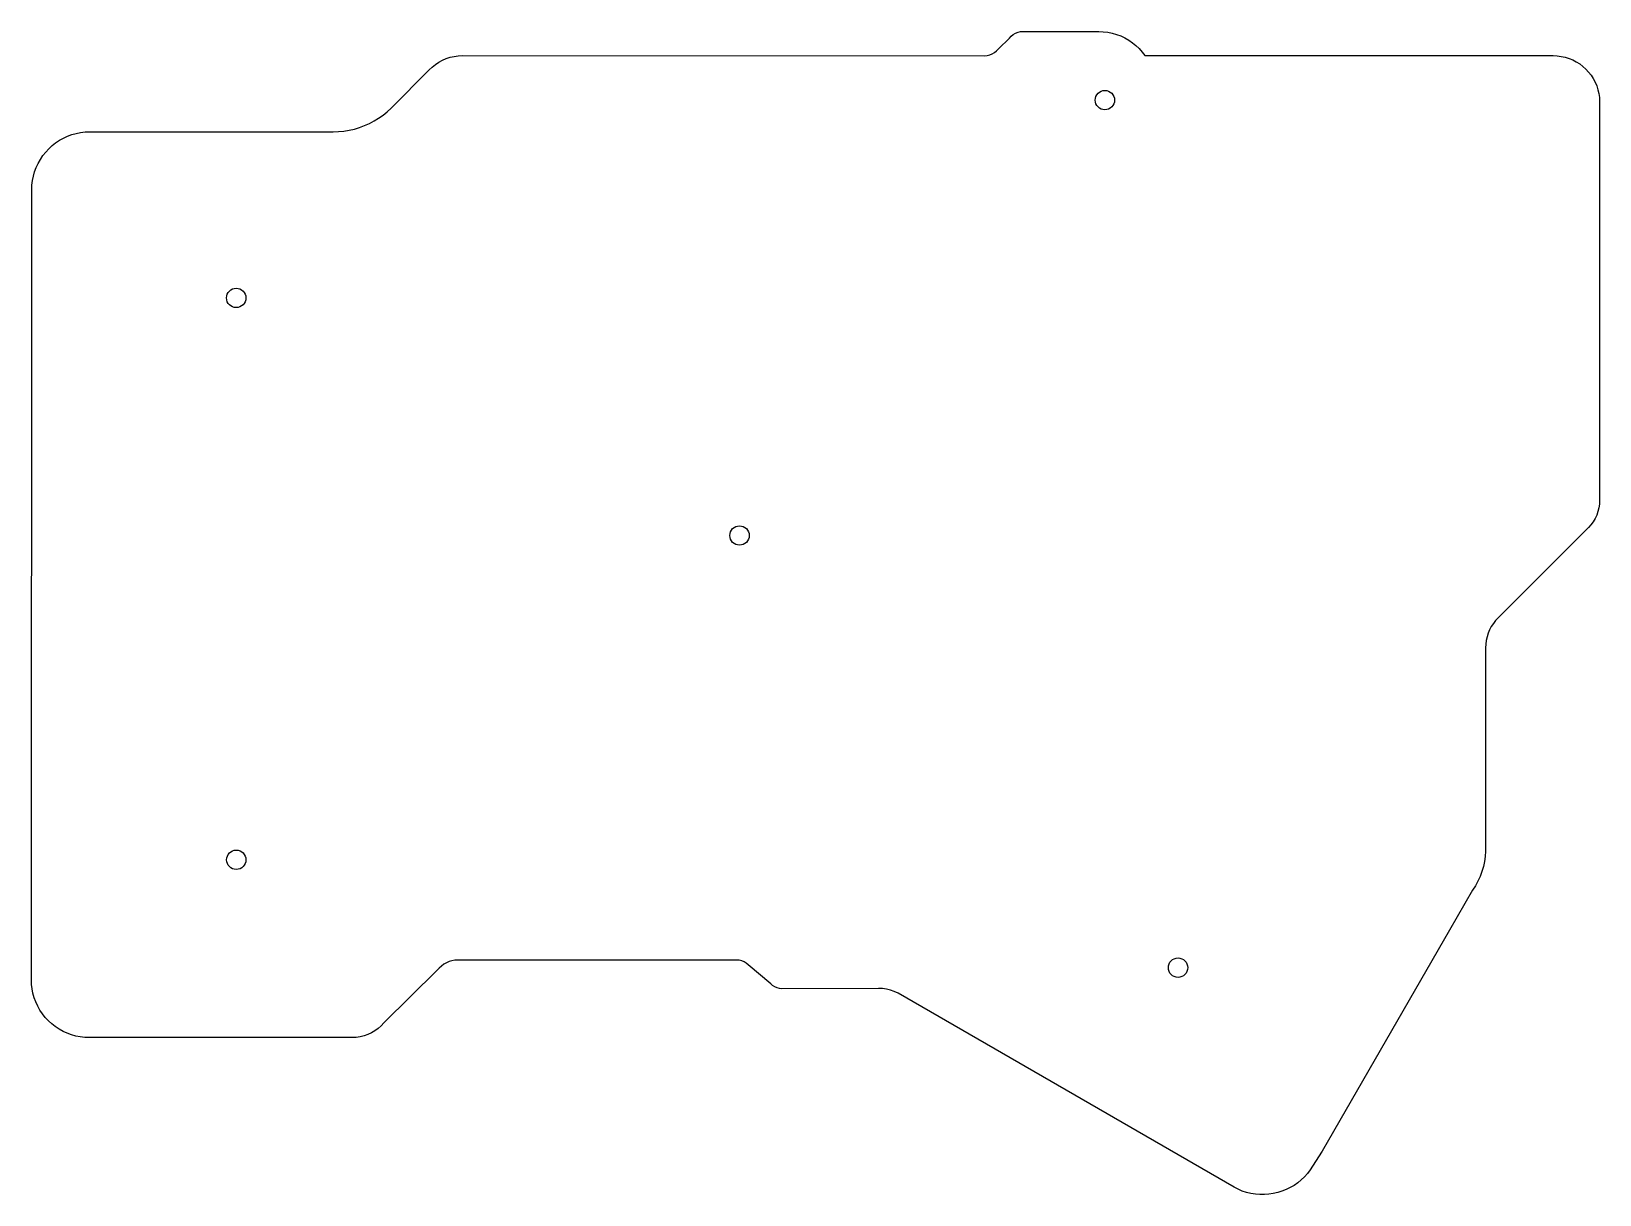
# Model space of a CAD drawing. Extents: x 53 to 231, y -166 to -33.
import ezdxf

# ---------------------------------------------------------------- set-up
doc = ezdxf.new("R2010")
doc.units = 0
doc.layers.get('0').update_dxf_attribs({"linetype": 'continuous'})

# ---------------------------------------------------------------- blocks, each defined once
blk = doc.blocks.new('FACEFEAT')
at = {"color": 0}
for p, q in [((164.829731, -33.851663), (165.089994, -33.699992)), ((165.089994, -33.699992), (165.370084, -33.58913)), ((165.370084, -33.58913), (165.663648, -33.521593)), ((165.663648, -33.521593), (165.964025, -33.498911)), ((165.964025, -33.498911), (174.529978, -33.529955)), ((174.529978, -33.529955), (175.042361, -33.545956)), ((175.042361, -33.545956), (175.551739, -33.603625)), ((175.551739, -33.603625), (176.054731, -33.70258)), ((176.054731, -33.70258), (176.547994, -33.842164)), ((162.93479, -35.719286), (163.138268, -35.497169)), ((163.138268, -35.497169), (164.391732, -34.262831)), ((164.391732, -34.262831), (164.595199, -34.040702)), ((164.595199, -34.040702), (164.829731, -33.851663)), ((176.547994, -33.842164), (177.028253, -34.02145)), ((177.028253, -34.02145), (177.492318, -34.239247)), ((177.492318, -34.239247), (177.937108, -34.494108)), ((177.937108, -34.494108), (178.359668, -34.784341)), ((178.359668, -34.784341), (178.757192, -35.108019)), ((178.757192, -35.108019), (179.127039, -35.462991)), ((179.127039, -35.462991), (179.466754, -35.8469)), ((98.836231, -37.555004), (99.199317, -37.26105)), ((99.199317, -37.26105), (99.587548, -37.001208)), ((99.587548, -37.001208), (99.997727, -36.777615)), ((99.997727, -36.777615), (100.42648, -36.592112)), ((100.42648, -36.592112), (100.870279, -36.446224)), ((100.870279, -36.446224), (101.325473, -36.341153)), ((101.325473, -36.341153), (101.788314, -36.277762)), ((101.788314, -36.277762), (102.254996, -36.256573)), ((102.254996, -36.256573), (161.565975, -36.261089)), ((161.565975, -36.261089), (161.86635, -36.238392)), ((161.86635, -36.238392), (162.159911, -36.170855)), ((162.159911, -36.170855), (162.439999, -36.059994)), ((162.439999, -36.059994), (162.70026, -35.908324)), ((162.70026, -35.908324), (162.93479, -35.719286)), ((179.466754, -35.8469), (179.77408, -36.257196)), ((179.77408, -36.257196), (179.87, -36.260231)), ((179.87, -36.260231), (226.150087, -36.260231)), ((226.150087, -36.260231), (226.606574, -36.279223)), ((226.606574, -36.279223), (227.05968, -36.337849)), ((227.05968, -36.337849), (227.505973, -36.435648)), ((227.505973, -36.435648), (227.942073, -36.571877)), ((227.942073, -36.571877), (228.364677, -36.745507)), ((228.364677, -36.745507), (228.770586, -36.955222)), ((228.770586, -36.955222), (229.156724, -37.199434)), ((229.156724, -37.199434), (229.520167, -37.476293)), ((94.17465, -42.223838), (98.501279, -37.880654)), ((98.501279, -37.880654), (98.836231, -37.555004)), ((229.520167, -37.476293), (229.858163, -37.783702)), ((229.858163, -37.783702), (230.168152, -38.119334)), ((230.168152, -38.119334), (230.447787, -38.480646)), ((230.447787, -38.480646), (230.694949, -38.864902)), ((230.694949, -38.864902), (230.907767, -39.269192)), ((230.907767, -39.269192), (231.084628, -39.690454)), ((231.084628, -39.690454), (231.224195, -40.125498)), ((231.224195, -40.125498), (231.325409, -40.571028)), ((231.325409, -40.571028), (231.387503, -41.023672)), ((93.254971, -43.014591), (93.727578, -42.634063)), ((93.727578, -42.634063), (94.17465, -42.223838)), ((231.387503, -41.023672), (231.410009, -41.48)), ((231.410009, -41.48), (231.42, -86.792826)), ((89.999757, -44.594762), (90.581091, -44.420954)), ((90.581091, -44.420954), (91.150001, -44.210004)), ((91.150001, -44.210004), (91.704116, -43.96279)), ((91.704116, -43.96279), (92.241128, -43.680341)), ((92.241128, -43.680341), (92.758798, -43.363835)), ((92.758798, -43.363835), (93.254971, -43.014591)), ((55.672438, -46.480075), (56.07751, -46.160168)), ((56.07751, -46.160168), (56.506412, -45.872996)), ((56.506412, -45.872996), (56.956503, -45.620327)), ((56.956503, -45.620327), (57.425015, -45.403715)), ((57.425015, -45.403715), (57.909063, -45.224493)), ((57.909063, -45.224493), (58.405671, -45.083764)), ((58.405671, -45.083764), (58.911782, -44.982393)), ((58.911782, -44.982393), (59.424281, -44.921006)), ((59.424281, -44.921006), (59.940015, -44.899978)), ((59.940015, -44.899978), (87.599183, -44.906455)), ((87.599183, -44.906455), (88.205628, -44.886874)), ((88.205628, -44.886874), (88.809546, -44.828208)), ((88.809546, -44.828208), (89.40842, -44.730702)), ((89.40842, -44.730702), (89.999757, -44.594762)), ((54.085791, -48.495398), (54.337777, -48.044924)), ((54.337777, -48.044924), (54.624298, -47.615588)), ((54.624298, -47.615588), (54.943589, -47.21003)), ((54.943589, -47.21003), (55.293688, -46.830748)), ((55.293688, -46.830748), (55.672438, -46.480075)), ((53.551428, -49.945379), (53.691403, -49.448558)), ((53.691403, -49.448558), (53.869891, -48.964238)), ((53.869891, -48.964238), (54.085791, -48.495398)), ((53.31923, -139.283672), (53.36997, -51.48)), ((53.36997, -51.48), (53.390215, -50.964235)), ((53.390215, -50.964235), (53.450825, -50.451643)), ((53.450825, -50.451643), (53.551428, -49.945379)), ((231.398092, -87.219625), (231.334487, -87.642228)), ((231.42, -86.792826), (231.398092, -87.219625)), ((230.901676, -88.844688), (230.681362, -89.210884)), ((231.085081, -88.458681), (230.901676, -88.844688)), ((231.229815, -88.056573), (231.085081, -88.458681)), ((231.334487, -87.642228), (231.229815, -88.056573)), ((230.138807, -89.87), (219.61038, -100.41833)), ((230.426255, -89.553753), (230.138807, -89.87)), ((230.681362, -89.210884), (230.426255, -89.553753)), ((218.923335, -101.48783), (218.759991, -101.879995)), ((219.120576, -101.111572), (218.923335, -101.48783)), ((219.350181, -100.754142), (219.120576, -101.111572)), ((219.61038, -100.41833), (219.350181, -100.754142)), ((218.484652, -103.120985), (218.466814, -103.545433)), ((218.539794, -102.699756), (218.484652, -103.120985)), ((218.631812, -102.285019), (218.539794, -102.699756)), ((218.759991, -101.879995), (218.631812, -102.285019)), ((218.466814, -103.545433), (218.467828, -126.046851)), ((218.467828, -126.046851), (218.46674, -126.636456)), ((218.338754, -127.807945), (218.212473, -128.383868)), ((218.423654, -127.224485), (218.338754, -127.807945)), ((218.46674, -126.636456), (218.423654, -127.224485)), ((217.838545, -129.50143), (217.592801, -130.037381)), ((218.045454, -128.949322), (217.838545, -129.50143)), ((218.212473, -128.383868), (218.045454, -128.949322)), ((216.99, -131.05), (214.384919, -135.583334)), ((217.309472, -130.554448), (216.99, -131.05)), ((217.592801, -130.037381), (217.309472, -130.554448)), ((214.384919, -135.583334), (199.916053, -160.692705)), ((53.32, -141.24), (53.31923, -139.283672)), ((99.40508, -140.154793), (93.363677, -146.140131)), ((99.628615, -139.900421), (99.40508, -140.154793)), ((99.879477, -139.672954), (99.628615, -139.900421)), ((100.15445, -139.47531), (99.879477, -139.672954)), ((100.450006, -139.310024), (100.15445, -139.47531)), ((100.762355, -139.179215), (100.450006, -139.310024)), ((101.087491, -139.08456), (100.762355, -139.179215)), ((101.421245, -139.027275), (101.087491, -139.08456)), ((101.759335, -139.008047), (101.421245, -139.027275)), ((133.43252, -138.998087), (101.759335, -139.008047)), ((133.715413, -139.020459), (133.43252, -138.998087)), ((133.991274, -139.087013), (133.715413, -139.020459)), ((134.253247, -139.196095), (133.991274, -139.087013)), ((134.494822, -139.344993), (134.253247, -139.196095)), ((134.71, -139.53), (134.494822, -139.344993)), ((137.284416, -141.716379), (134.71, -139.53)), ((53.341029, -141.755733), (53.32, -141.24)), ((53.402418, -142.26823), (53.341029, -141.755733)), ((53.503789, -142.774339), (53.402418, -142.26823)), ((137.499588, -141.901394), (137.284416, -141.716379)), ((137.741164, -142.050293), (137.499588, -141.901394)), ((138.003139, -142.159374), (137.741164, -142.050293)), ((138.279002, -142.225927), (138.003139, -142.159374)), ((138.561896, -142.248292), (138.279002, -142.225927)), ((149.514085, -142.219818), (138.561896, -142.248292)), ((149.976074, -142.244266), (149.514085, -142.219818)), ((150.433874, -142.310972), (149.976074, -142.244266)), ((150.883631, -142.419372), (150.433874, -142.310972)), ((151.321553, -142.568554), (150.883631, -142.419372)), ((53.644519, -143.270945), (53.503789, -142.774339)), ((53.823742, -143.754992), (53.644519, -143.270945)), ((54.040355, -144.223502), (53.823742, -143.754992)), ((54.293024, -144.673592), (54.040355, -144.223502)), ((151.74396, -142.757245), (151.321553, -142.568554)), ((189.916666, -164.804919), (151.74396, -142.757245)), ((54.580196, -145.102491), (54.293024, -144.673592)), ((54.900103, -145.507561), (54.580196, -145.102491)), ((55.250777, -145.88631), (54.900103, -145.507561)), ((55.630059, -146.236406), (55.250777, -145.88631)), ((56.035616, -146.555696), (55.630059, -146.236406)), ((56.464952, -146.842214), (56.035616, -146.555696)), ((56.915426, -147.094198), (56.464952, -146.842214)), ((57.384265, -147.310097), (56.915426, -147.094198)), ((57.868585, -147.488582), (57.384265, -147.310097)), ((58.365405, -147.628556), (57.868585, -147.488582)), ((58.871667, -147.729156), (58.365405, -147.628556)), ((59.384258, -147.789764), (58.871667, -147.729156)), ((59.900022, -147.810045), (59.384258, -147.789764)), ((89.750485, -147.806733), (59.900022, -147.810045)), ((90.205969, -147.784846), (89.750485, -147.806733)), ((90.657255, -147.719383), (90.205969, -147.784846)), ((91.100184, -147.610947), (90.657255, -147.719383)), ((91.530674, -147.460539), (91.100184, -147.610947)), ((91.944757, -147.269543), (91.530674, -147.460539)), ((92.338618, -147.039721), (91.944757, -147.269543)), ((92.708626, -146.773191), (92.338618, -147.039721)), ((93.051371, -146.472408), (92.708626, -146.773191)), ((93.363677, -146.140131), (93.051371, -146.472408)), ((199.916053, -160.692705), (198.816053, -162.392705)), ((197.895801, -163.614052), (197.52902, -163.969517)), ((198.233886, -163.23119), (197.895801, -163.614052)), ((198.541233, -162.823241), (198.233886, -163.23119)), ((198.816053, -162.392705), (198.541233, -162.823241)), ((190.371257, -165.037796), (189.916666, -164.804919)), ((190.842551, -165.234687), (190.371257, -165.037796)), ((191.327707, -165.394401), (190.842551, -165.234687)), ((191.823795, -165.515977), (191.327707, -165.394401)), ((192.327824, -165.59868), (191.823795, -165.515977)), ((192.836751, -165.642011), (192.327824, -165.59868)), ((193.857007, -165.609751), (193.347506, -165.645709)), ((194.36218, -165.534356), (193.857007, -165.609751)), ((194.859977, -165.419976), (194.36218, -165.534356)), ((195.347394, -165.267303), (194.859977, -165.419976)), ((195.821491, -165.077258), (195.347394, -165.267303)), ((196.279406, -164.850987), (195.821491, -165.077258)), ((196.718376, -164.589857), (196.279406, -164.850987)), ((197.135754, -164.295441), (196.718376, -164.589857)), ((197.52902, -163.969517), (197.135754, -164.295441)), ((193.347506, -165.645709), (192.836751, -165.642011))]:
    blk.add_line(p, q, dxfattribs=at)
for centre in [(175.23, -41.31), (76.58, -63.78), (133.74, -90.77), (76.59, -127.61), (183.54, -139.86)]:
    blk.add_circle(centre, 1.1, dxfattribs=at)

msp = doc.modelspace()

# ---------------------------------------------------------------- block references
at = {"color": 0}
msp.add_blockref('FACEFEAT', (0, 0), dxfattribs=at)

doc.saveas('drawing.dxf')
